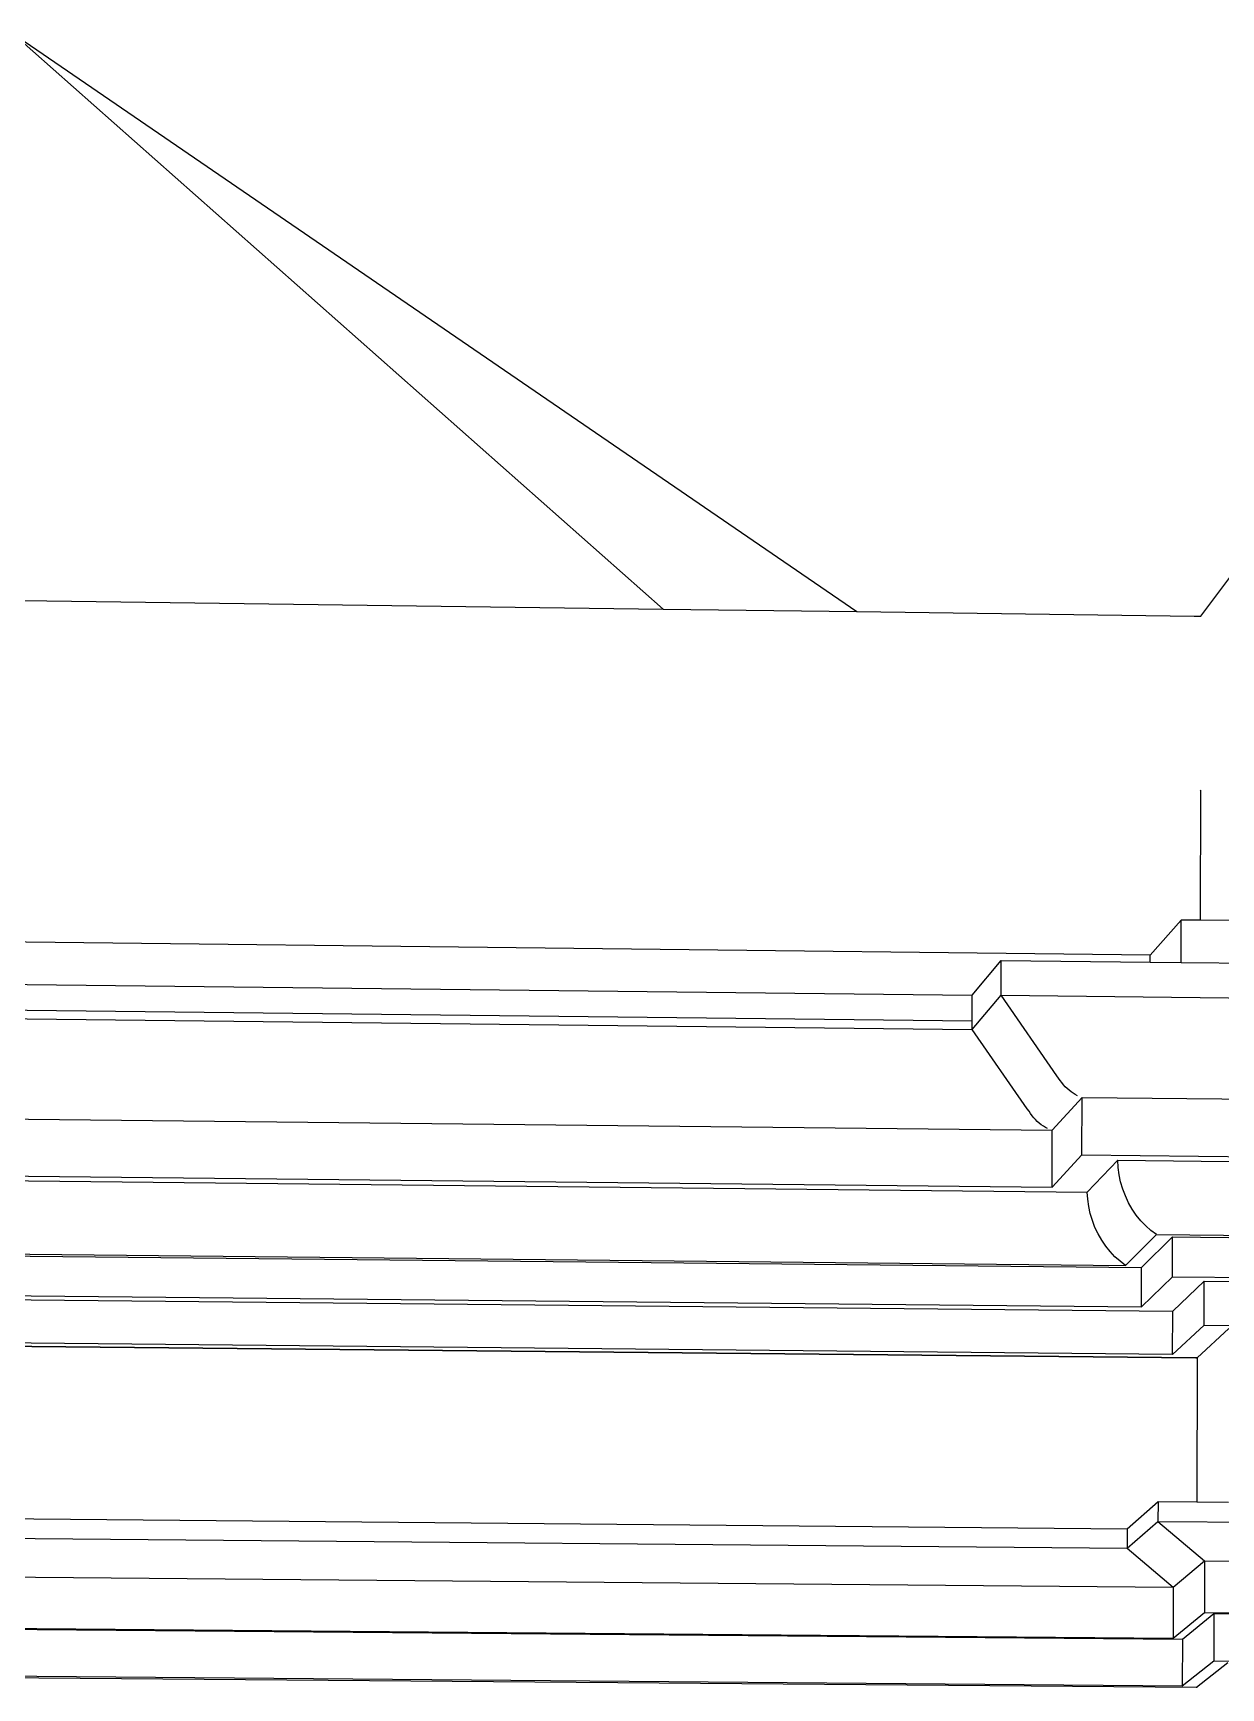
# Model space of a CAD drawing. Extents: x -106 to 80, y -44 to 65.
# Drawn here: x 4.62 to 19.38, y 30.22 to 50.8 of the extents above; entities that cross this region are included whole.
import ezdxf

# ---------------------------------------------------------------- set-up
doc = ezdxf.new("R2010")
doc.units = 0
doc.layers.get('0').update_dxf_attribs({"linetype": 'CONTINUOUS'})

msp = doc.modelspace()

# ---------------------------------------------------------------- linework, layer by layer
for p, q in [((4.361, 50.797), (14.855, 43.605)), ((4.361, 50.797), (12.451, 43.637)), ((19.131, 43.549), (19.505, 44.045)), ((1.919, 43.776), (12.451, 43.637)), ((12.451, 43.637), (14.855, 43.605)), ((14.855, 43.605), (19.05, 43.55)), ((19.05, 43.55), (19.131, 43.549)), ((19.129, 41.385), (19.125, 39.767)), ((19.129, 41.385), (19.126, 41.38)), ((18.89, 39.77), (18.503, 39.335)), ((18.888, 39.244), (18.89, 39.77)), ((19.125, 39.767), (18.89, 39.77)), ((19.494, 39.763), (19.125, 39.767)), ((-44.287, 39.53), (16.291, 38.836)), ((18.503, 39.335), (1.918, 39.528)), ((18.503, 39.248), (18.503, 39.335)), ((-44.23, 39.202), (16.29, 38.516)), ((-44.229, 39.093), (16.29, 38.41)), ((16.291, 38.836), (16.652, 39.269)), ((16.651, 38.837), (16.652, 39.269)), ((16.652, 39.269), (18.503, 39.248)), ((18.503, 39.248), (18.888, 39.244)), ((18.888, 39.244), (34.886, 39.058)), ((16.29, 38.41), (16.651, 38.837)), ((16.29, 38.516), (16.291, 38.836)), ((17.343, 37.835), (16.651, 38.837)), ((16.651, 38.837), (37.821, 38.595)), ((16.29, 38.41), (16.29, 38.516)), ((16.975, 37.423), (16.29, 38.41)), ((-45.275, 37.836), (17.284, 37.158)), ((17.365, 37.805), (17.343, 37.835)), ((17.384, 37.777), (17.365, 37.805)), ((17.403, 37.749), (17.384, 37.777)), ((17.424, 37.723), (17.403, 37.749)), ((17.446, 37.699), (17.424, 37.723)), ((17.47, 37.676), (17.446, 37.699)), ((17.494, 37.654), (17.47, 37.676)), ((17.519, 37.635), (17.494, 37.654)), ((17.284, 37.158), (17.656, 37.566)), ((17.546, 37.617), (17.519, 37.635)), ((17.572, 37.601), (17.546, 37.617)), ((17.6, 37.587), (17.572, 37.601)), ((17.655, 36.85), (17.656, 37.566)), ((17.656, 37.566), (36.49, 37.359)), ((16.997, 37.394), (16.975, 37.423)), ((17.015, 37.365), (16.997, 37.394)), ((17.034, 37.338), (17.015, 37.365)), ((17.055, 37.313), (17.034, 37.338)), ((17.076, 37.289), (17.055, 37.313)), ((17.1, 37.266), (17.076, 37.289)), ((17.124, 37.245), (17.1, 37.266)), ((17.149, 37.226), (17.124, 37.245)), ((-45.711, 37.058), (17.721, 36.388)), ((-45.271, 37.113), (17.283, 36.451)), ((17.175, 37.208), (17.149, 37.226)), ((17.201, 37.193), (17.175, 37.208)), ((17.228, 37.179), (17.201, 37.193)), ((17.283, 36.451), (17.284, 37.158)), ((17.283, 36.451), (17.655, 36.85)), ((17.655, 36.85), (36.486, 36.648)), ((17.721, 36.388), (18.099, 36.784)), ((18.104, 36.694), (18.099, 36.784)), ((18.099, 36.784), (35.902, 36.594)), ((18.116, 36.604), (18.104, 36.694)), ((18.136, 36.514), (18.116, 36.604)), ((18.162, 36.426), (18.136, 36.514)), ((18.195, 36.34), (18.162, 36.426)), ((17.726, 36.299), (17.721, 36.388)), ((17.739, 36.21), (17.726, 36.299)), ((17.758, 36.121), (17.739, 36.21)), ((18.234, 36.257), (18.195, 36.34)), ((18.279, 36.178), (18.234, 36.257)), ((-46.385, 36.111), (18.397, 35.449)), ((-46.185, 36.136), (18.197, 35.477)), ((17.784, 36.034), (17.758, 36.121)), ((17.816, 35.95), (17.784, 36.034)), ((18.33, 36.103), (18.279, 36.178)), ((18.386, 36.033), (18.33, 36.103)), ((18.447, 35.969), (18.386, 36.033)), ((17.855, 35.868), (17.816, 35.95)), ((17.9, 35.79), (17.855, 35.868)), ((18.197, 35.477), (18.58, 35.86)), ((18.397, 35.449), (18.782, 35.832)), ((18.512, 35.912), (18.447, 35.969)), ((18.58, 35.86), (18.512, 35.912)), ((18.58, 35.86), (35.261, 35.687)), ((18.781, 35.336), (18.782, 35.832)), ((18.782, 35.832), (34.994, 35.664)), ((-46.382, 35.611), (18.396, 34.961)), ((17.95, 35.716), (17.9, 35.79)), ((18.005, 35.648), (17.95, 35.716)), ((18.065, 35.585), (18.005, 35.648)), ((-46.771, 35.564), (18.783, 34.907)), ((18.13, 35.528), (18.065, 35.585)), ((18.197, 35.477), (18.13, 35.528)), ((18.396, 34.961), (18.397, 35.449)), ((18.396, 34.961), (18.781, 35.336)), ((18.781, 35.336), (34.991, 35.171)), ((18.783, 34.907), (19.173, 35.281)), ((19.172, 34.735), (19.173, 35.281)), ((19.173, 35.281), (34.475, 35.126)), ((19.069, 34.327), (-46.867, 34.975)), ((18.782, 34.369), (-46.768, 35.013)), ((-46.367, 34.97), (19.069, 34.327)), ((18.782, 34.369), (18.783, 34.907)), ((18.782, 34.369), (19.172, 34.735)), ((19.088, 34.327), (19.481, 34.693)), ((19.172, 34.735), (34.472, 34.583)), ((19.069, 34.327), (19.088, 34.327)), ((19.088, 34.327), (19.069, 34.327)), ((19.088, 34.327), (19.083, 32.532)), ((18.218, 32.198), (-45.984, 32.778)), ((-45.983, 32.535), (18.217, 31.96)), ((18.601, 32.536), (18.218, 32.198)), ((18.601, 32.536), (18.6, 32.295)), ((19.083, 32.532), (18.601, 32.536)), ((19.475, 32.528), (19.083, 32.532)), ((18.217, 31.96), (18.6, 32.295)), ((18.218, 32.198), (18.217, 31.96)), ((18.6, 32.295), (19.178, 31.804)), ((18.6, 32.295), (33.53, 32.16)), ((-46.402, 32.049), (18.789, 31.477)), ((18.217, 31.96), (18.789, 31.477)), ((18.789, 31.477), (19.178, 31.804)), ((19.178, 31.804), (19.177, 31.162)), ((19.178, 31.804), (33.418, 31.678)), ((18.789, 31.477), (18.787, 30.844)), ((-46.398, 31.4), (18.787, 30.844)), ((-46.377, 31.387), (18.904, 30.83)), ((18.787, 30.844), (19.177, 31.162)), ((18.904, 30.83), (19.295, 31.148)), ((19.177, 31.162), (33.415, 31.039)), ((19.295, 31.148), (19.293, 30.562)), ((19.295, 31.148), (33.392, 31.026)), ((-46.373, 30.795), (18.902, 30.252)), ((-46.341, 30.776), (19.077, 30.232)), ((18.904, 30.83), (18.902, 30.252)), ((18.902, 30.252), (19.293, 30.562)), ((19.077, 30.232), (19.47, 30.541)), ((19.293, 30.562), (33.39, 30.443)), ((19.077, 30.232), (19.077, 30.232)), ((19.077, 30.232), (19.077, 30.225))]:
    msp.add_line(p, q)

doc.saveas('drawing.dxf')
